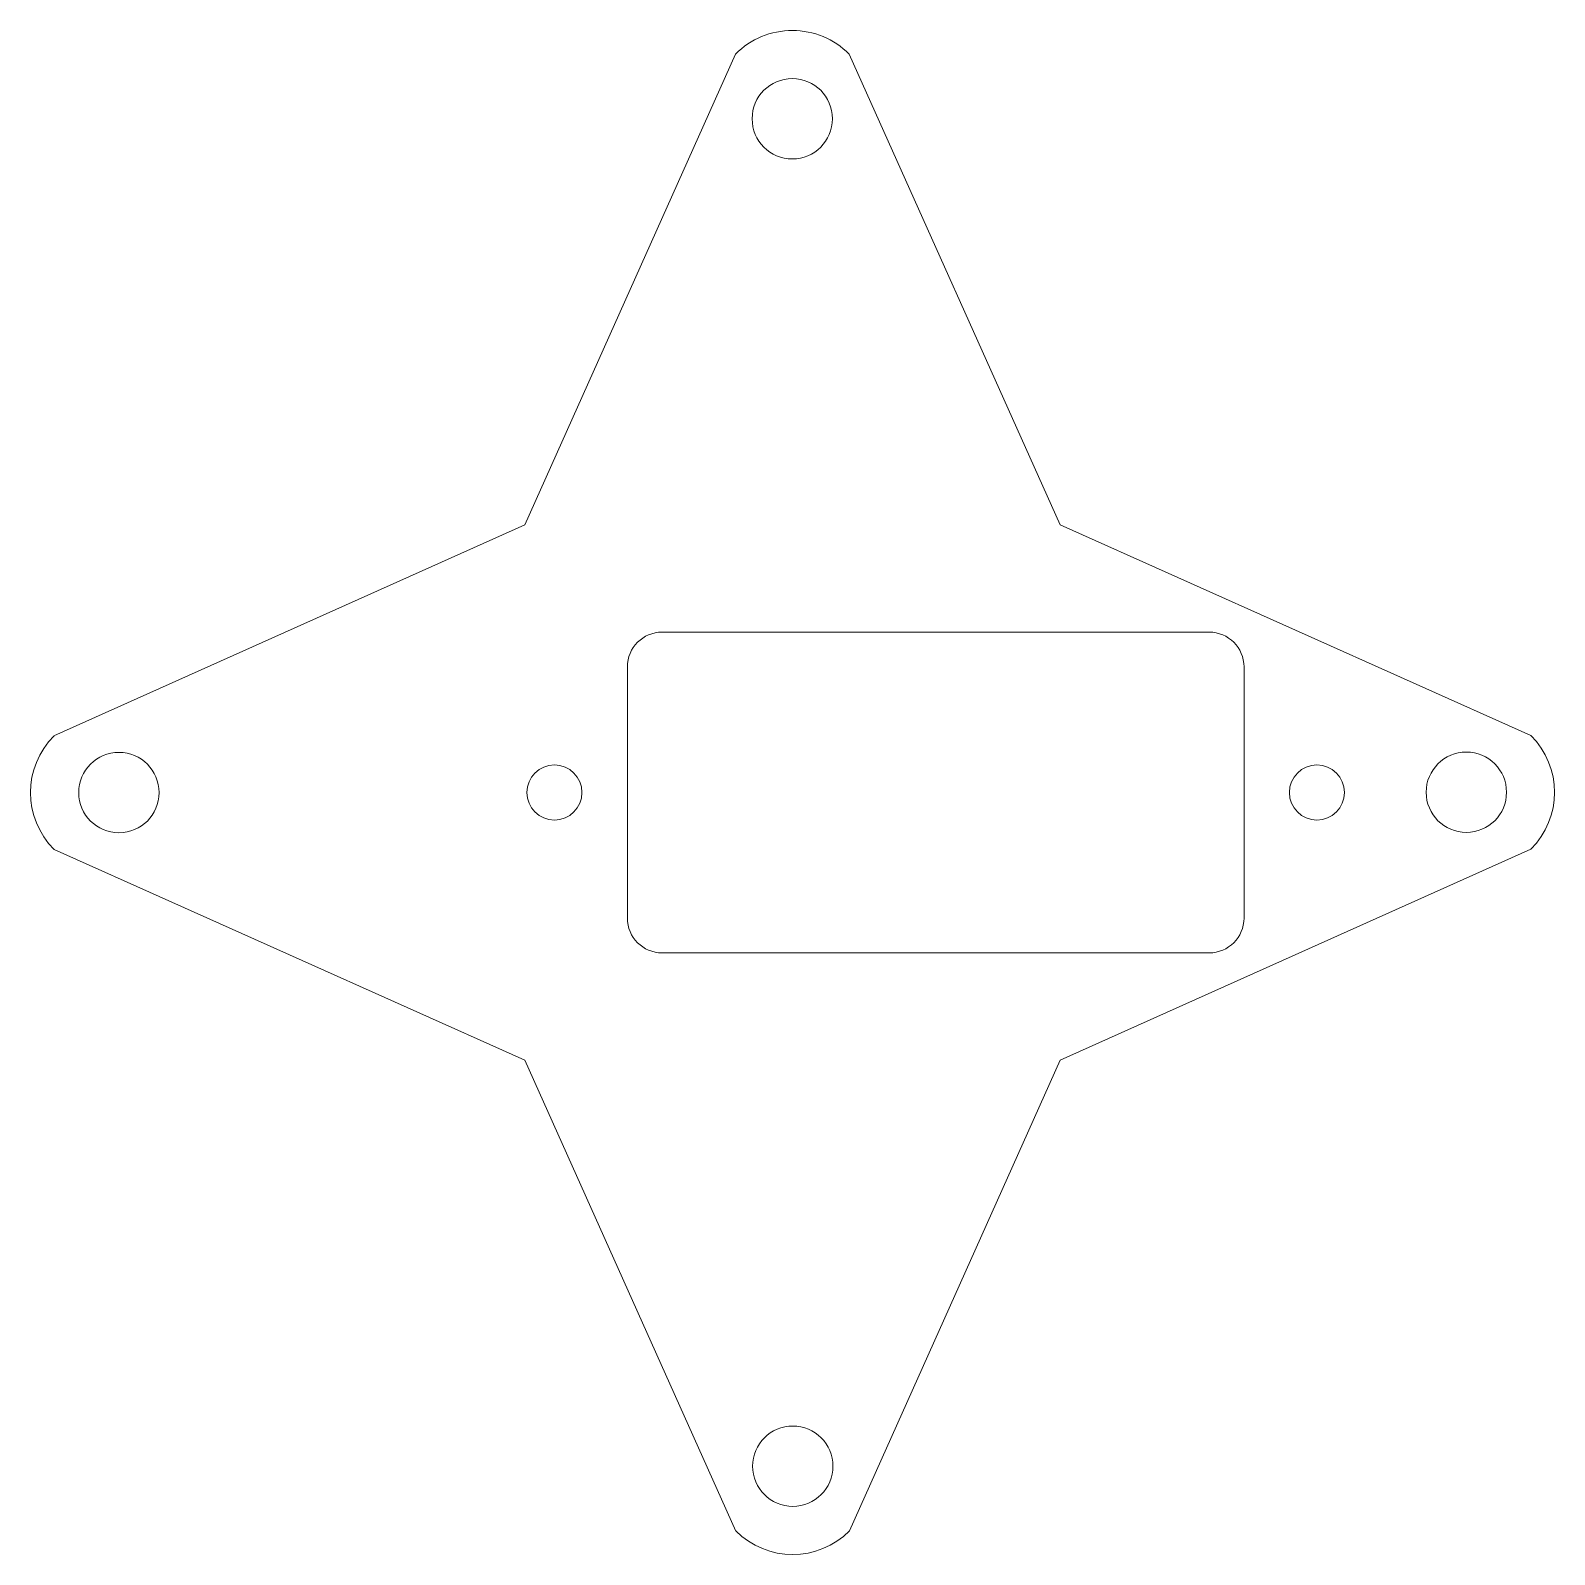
# Model space of a CAD drawing. Header units: millimetres. Extents: x -26 to 30.9, y -20.4 to 36.6.
import ezdxf

# ---------------------------------------------------------------- set-up
doc = ezdxf.new("R2010")
doc.units = ezdxf.units.MM

msp = doc.modelspace()

# ---------------------------------------------------------------- linework, layer by layer
at = {"color": 7, "linetype": 'Continuous', "lineweight": 15}
for p, q in [((-7.533, 18.096), (0.34, 35.672)), ((4.582, 35.673), (12.467, 18.096)), ((-25.111, 10.211), (-7.533, 18.096)), ((12.467, 18.096), (30.043, 10.222)), ((18.027, 14.085), (-2.401, 14.085)), ((-3.701, 12.785), (-3.701, 3.406)), ((19.327, 3.406), (19.327, 12.785)), ((-7.533, -1.904), (-25.11, 5.969)), ((30.044, 5.98), (12.467, -1.904)), ((-2.401, 2.106), (18.027, 2.106)), ((0.351, -19.482), (-7.533, -1.904)), ((12.467, -1.904), (4.593, -19.481))]:
    msp.add_line(p, q, dxfattribs=at)
for centre, radius in [((2.459, 33.256), 1.5), ((-22.686, 8.091), 1.5), ((-6.423, 8.096), 1.029), ((22.05, 8.096), 1.029), ((27.63, 8.104), 1.5), ((2.477, -17.062), 1.5)]:
    msp.add_circle(centre, radius, dxfattribs=at)
for centre, radius, start, end in [((2.462, 33.551), 3, 45.0114, 135.0114), ((-2.401, 12.785), 1.3, 90, 180), ((18.027, 12.785), 1.3, 0, 90), ((-22.989, 8.091), 3, 135.0114, 225.0114), ((27.922, 8.101), 3, 315.0114, 45.0114), ((-2.401, 3.406), 1.3, 180, 270), ((18.027, 3.406), 1.3, 270, 0), ((2.472, -17.36), 3, 225.0114, 315.0114)]:
    msp.add_arc(centre, radius, start, end, dxfattribs=at)

doc.saveas('drawing.dxf')
